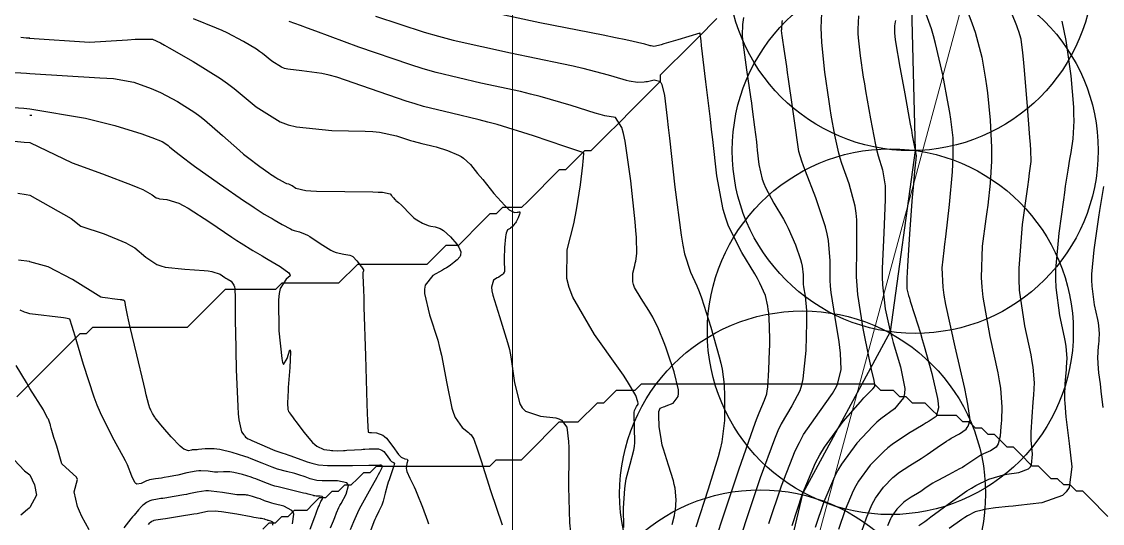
# Model space of a CAD drawing. Header units: metres. Extents: x 837117 to 838477, y 1189012 to 1191015.
# Drawn here: x 837998.7 to 838170, y 1190441.9 to 1190521.5 of the extents above; entities that cross this region are included whole.
import ezdxf

# ---------------------------------------------------------------- set-up
doc = ezdxf.new("R2010")
doc.units = ezdxf.units.M
doc.header["$LTSCALE"] = 0.3
for name, color, linetype in [('CIRCULOS', 60, 'Continuous'), ('COTAS 10', 1, 'Continuous'), ('COTAS INT', 252, 'Continuous'), ('LINEA_DE_CEROS', 61, 'Continuous')]:
    doc.layers.add(name, color=color, linetype=linetype)
for name, color, linetype, lineweight in [('COORD', 7, 'Continuous', 20), ('DRENAJE', 5, 'Continuous', 25), ('Linea_Tendencia', 51, 'Continuous', 20)]:
    doc.layers.add(name, color=color, linetype=linetype, lineweight=lineweight)

msp = doc.modelspace()

# ---------------------------------------------------------------- linework, layer by layer
at = {"layer": 'CIRCULOS'}
for centre in [(838139.616, 1190530.026), (838140.332, 1190501.035), (838136.393, 1190472.304), (838122.486, 1190446.609), (838115.763, 1190418.223)]:
    msp.add_circle(centre, 29, dxfattribs=at)
at = {"layer": 'COORD'}
msp.add_line((838076.514, 1189013.872), (838076.514, 1191013.872), dxfattribs=at)
at = {"layer": 'COTAS 10'}
for points, elevation in [([(838094.133, 1190441.249), (838094.091, 1190444.315), (838094.309, 1190447.447), (838094.415, 1190448.226), (838094.542, 1190448.967), (838095.164, 1190451.328), (838095.729, 1190453.501), (838095.819, 1190454.124), (838095.88, 1190454.757), (838095.862, 1190457.119), (838095.781, 1190459.102), (838095.803, 1190459.495), (838095.845, 1190459.821), (838096.154, 1190460.438), (838096.403, 1190460.816), (838096.406, 1190460.993), (838096.38, 1190461.2), (838096.049, 1190462.206), (838094.734, 1190464.423), (838094.088, 1190465.394), (838093.32, 1190466.52), (838089.527, 1190471.874), (838086.068, 1190477.807), (838085.51, 1190479.297), (838085.124, 1190480.722), (838085.175, 1190485.315), (838086.216, 1190489.425), (838086.455, 1190490.545), (838086.672, 1190491.656), (838087.278, 1190495.602), (838087.64, 1190498.747), (838087.704, 1190499.354), (838087.752, 1190499.846), (838087.795, 1190500.666), (838086.536, 1190501.124), (838085.762, 1190501.386), (838084.805, 1190501.707), (838079.817, 1190503.358), (838074.057, 1190505.149), (838072.614, 1190505.558), (838071.237, 1190505.93), (838066.812, 1190506.959), (838062.415, 1190508.033), (838061.056, 1190508.432), (838059.635, 1190508.875), (838053.992, 1190510.844), (838048.65, 1190512.656), (838047.419, 1190513), (838046.296, 1190513.276), (838043.137, 1190513.704), (838040.91, 1190513.923), (838040.374, 1190514.067), (838039.874, 1190514.248), (838038.36, 1190515.201), (838036.89, 1190516.409), (838036.417, 1190516.75), (838035.915, 1190517.094), (838033.867, 1190518.36), (838031.292, 1190519.692), (838030.459, 1190520.078), (838029.573, 1190520.471), (838025.941, 1190521.953)], 1720), ([(838117.124, 1190441.867), (838119.117, 1190447.88), (838121.329, 1190453.436), (838121.975, 1190454.756), (838122.635, 1190455.983), (838125.141, 1190459.624), (838127.251, 1190462.491), (838127.662, 1190463.229), (838127.997, 1190463.942), (838128.583, 1190466.317), (838128.496, 1190468.931), (838128.408, 1190469.795), (838128.291, 1190470.721), (838127.638, 1190474.573), (838127.006, 1190478.535), (838126.903, 1190479.53), (838126.832, 1190480.481), (838126.833, 1190483.547), (838126.611, 1190486.77), (838126.399, 1190487.82), (838126.122, 1190488.939), (838124.576, 1190493.547), (838122.966, 1190497.745), (838122.648, 1190498.605), (838122.386, 1190499.333), (838121.9, 1190500.871), (838121.667, 1190502.379), (838121.564, 1190503.089), (838121.444, 1190503.925), (838120.871, 1190507.999), (838120.256, 1190512.378), (838120.109, 1190513.407), (838119.973, 1190514.355), (838119.565, 1190517.117), (838119.296, 1190518.941), (838119.247, 1190519.299), (838119.209, 1190519.593), (838119.164, 1190520.124), (838119.184, 1190520.269), (838119.187, 1190520.32), (838119.19, 1190520.375), (838119.191, 1190520.614), (838119.233, 1190521.15), (838119.262, 1190521.393), (838119.297, 1190521.677)], 1730), ([(838148.828, 1190522.585), (838149.357, 1190521.14), (838149.817, 1190519.803), (838150.91, 1190515.867), (838151.502, 1190512.365), (838151.647, 1190511.301), (838151.784, 1190510.197), (838152.209, 1190505.867), (838152.438, 1190501.542), (838152.452, 1190500.439), (838152.443, 1190499.378), (838152.232, 1190495.89), (838151.824, 1190492.399), (838151.692, 1190491.336), (838151.552, 1190490.23), (838150.975, 1190485.89), (838150.777, 1190480.886), (838150.875, 1190479.362), (838151.04, 1190477.778), (838152.186, 1190471.558), (838153.438, 1190465.812), (838153.67, 1190464.526), (838153.851, 1190463.374), (838154.088, 1190460.316), (838153.992, 1190458.278), (838153.962, 1190457.768), (838153.932, 1190457.282), (838153.814, 1190455.723), (838153.5, 1190454.516), (838153.346, 1190454.252), (838153.162, 1190454.018), (838152.258, 1190453.425), (838151.165, 1190452.948), (838150.863, 1190452.787), (838150.561, 1190452.613), (838149.473, 1190451.88), (838148.22, 1190451.035), (838147.814, 1190450.79), (838147.383, 1190450.54), (838145.614, 1190449.601), (838143.896, 1190448.704), (838143.496, 1190448.48), (838143.13, 1190448.268), (838142.083, 1190447.593), (838141.215, 1190446.991), (838140.962, 1190446.824), (838140.702, 1190446.658), (838139.718, 1190446.06), (838138.748, 1190445.408), (838138.498, 1190445.208), (838138.256, 1190444.999), (838137.447, 1190444.174), (838136.759, 1190443.233), (838136.592, 1190442.95), (838136.436, 1190442.658), (838135.958, 1190441.525)], 1740), ([(837998.106, 1190494.269), (837999.438, 1190494.076), (838000, 1190493.966), (838006.561, 1190490.246), (838008.064, 1190489.036), (838011.762, 1190487.841), (838015.19, 1190486.396), (838015.951, 1190485.996), (838016.631, 1190485.596), (838018.408, 1190484.152), (838020.114, 1190482.975), (838020.749, 1190482.744), (838021.454, 1190482.553), (838024.586, 1190482.207), (838027.626, 1190482.039), (838028.272, 1190481.961), (838028.833, 1190481.869), (838030.155, 1190481.423), (838030.889, 1190480.926), (838031.08, 1190480.801), (838031.266, 1190480.683), (838031.891, 1190480.306), (838032.353, 1190479.694), (838032.435, 1190479.429), (838032.498, 1190479.121), (838032.562, 1190477.663), (838032.547, 1190474.872), (838032.56, 1190473.725), (838032.58, 1190472.416), (838032.715, 1190466.334), (838032.954, 1190460.472), (838033.039, 1190459.301), (838033.133, 1190458.326), (838033.544, 1190456.438), (838033.927, 1190455.934), (838034.004, 1190455.831), (838034.069, 1190455.745), (838034.195, 1190455.567), (838034.618, 1190455.337), (838034.869, 1190455.218), (838035.178, 1190455.075), (838036.779, 1190454.358), (838038.466, 1190453.634), (838038.831, 1190453.487), (838039.15, 1190453.362), (838039.932, 1190453.103), (838040.629, 1190452.895), (838040.895, 1190452.803), (838041.193, 1190452.696), (838042.533, 1190452.185), (838043.971, 1190451.667), (838044.331, 1190451.555), (838044.674, 1190451.457), (838045.776, 1190451.218), (838047.201, 1190451.108), (838047.748, 1190451.09), (838048.361, 1190451.079), (838051.124, 1190451.088), (838053.714, 1190451.127), (838054.217, 1190451.135), (838054.628, 1190451.142), (838055.339, 1190451.157), (838055.433, 1190451.164), (838055.455, 1190451.165), (838055.475, 1190451.167), (838055.533, 1190451.17), (838055.579, 1190451.172), (838055.605, 1190451.172), (838055.653, 1190451.17), (838055.7, 1190451.154), (838055.712, 1190451.145), (838055.725, 1190451.134), (838055.769, 1190451.077), (838055.807, 1190451.022), (838055.817, 1190451.012), (838055.825, 1190451.003), (838055.852, 1190450.992), (838055.862, 1190450.976), (838055.861, 1190450.964), (838055.857, 1190450.949), (838055.83, 1190450.869), (838055.792, 1190450.766), (838055.783, 1190450.736), (838055.774, 1190450.705), (838055.744, 1190450.592), (838055.423, 1190449.97), (838055.231, 1190449.62), (838054.993, 1190449.192), (838053.759, 1190447.003), (838052.453, 1190444.623), (838052.169, 1190444.075), (838051.92, 1190443.575), (838051.301, 1190442.171), (838050.796, 1190440.862)], 1710)]:
    msp.add_lwpolyline(points, dxfattribs=dict(at, elevation=elevation))
at = {"layer": 'COTAS INT'}
msp.add_line((838000.315, 1190506.607, 1714), (838000, 1190506.611, 1714), dxfattribs=at)
for points, elevation in [([(838109.071, 1190440.342), (838109.744, 1190442.47), (838112.381, 1190450.422), (838114.71, 1190457.077), (838115.189, 1190458.387), (838115.595, 1190459.465), (838116.462, 1190461.434), (838116.809, 1190462.452), (838116.887, 1190462.93), (838116.958, 1190463.494), (838117.15, 1190466.24), (838117.252, 1190469.326), (838117.267, 1190470.104), (838117.275, 1190470.848), (838117.253, 1190473.26), (838117.112, 1190475.327), (838117.045, 1190475.854), (838116.966, 1190476.362), (838116.582, 1190478.031), (838115.728, 1190480.017), (838115.354, 1190480.723), (838114.921, 1190481.498), (838112.856, 1190484.861), (838110.757, 1190489.041), (838110.302, 1190490.33), (838109.901, 1190491.676), (838108.907, 1190497.013), (838108.253, 1190502.777), (838108.066, 1190504.392), (838107.877, 1190506.016), (838107.172, 1190511.948), (838106.48, 1190517.688), (838106.391, 1190518.43), (838106.247, 1190519.621), (838106.245, 1190519.643), (838106.244, 1190519.648), (838106.245, 1190519.653), (838106.247, 1190519.67), (838106.241, 1190519.679), (838106.229, 1190519.679), (838106.195, 1190519.671), (838102.715, 1190518.603), (838100.497, 1190517.942), (838100.048, 1190517.817), (838099.669, 1190517.717), (838098.895, 1190517.563), (838098.491, 1190517.622), (838098.346, 1190517.655), (838098.186, 1190517.696), (838097.489, 1190517.907), (838094.458, 1190518.587), (838092.826, 1190518.924), (838090.851, 1190519.325), (838080.858, 1190521.309), (838069.818, 1190523.69)], 1726), ([(838120.813, 1190441.566), (838122.486, 1190446.609), (838124.555, 1190451.519), (838125.232, 1190452.784), (838125.954, 1190454.008), (838128.938, 1190458.089), (838131.654, 1190461.202), (838132.206, 1190461.816), (838132.673, 1190462.323), (838133.64, 1190463.259), (838133.914, 1190463.605), (838133.944, 1190463.739), (838133.955, 1190463.89), (838133.827, 1190464.575), (838133.403, 1190466.318), (838133.227, 1190467.137), (838133.025, 1190468.101), (838132.082, 1190472.794), (838131.255, 1190478.215), (838131.126, 1190479.638), (838131.04, 1190481.026), (838131.09, 1190485.757), (838131.103, 1190490.033), (838130.994, 1190491.135), (838130.836, 1190492.202), (838129.858, 1190495.757), (838128.719, 1190498.962), (838128.459, 1190499.807), (838128.224, 1190500.635), (838127.573, 1190503.472), (838127.038, 1190506.66), (838126.874, 1190507.708), (838126.704, 1190508.828), (838126.035, 1190513.472), (838125.533, 1190518.199), (838125.468, 1190519.371), (838125.435, 1190520.484), (838125.585, 1190524.012)], 1732), ([(838131.883, 1190440.663), (838132.59, 1190442.796), (838133.466, 1190444.873), (838133.752, 1190445.409), (838134.058, 1190445.926), (838135.32, 1190447.653), (838136.802, 1190449.165), (838137.246, 1190449.547), (838137.705, 1190449.914), (838139.483, 1190451.11), (838141.288, 1190452.207), (838141.763, 1190452.511), (838142.228, 1190452.816), (838143.819, 1190453.92), (838145.29, 1190454.933), (838145.679, 1190455.181), (838146.059, 1190455.414), (838147.368, 1190456.137), (838148.388, 1190456.86), (838148.587, 1190457.094), (838148.749, 1190457.341), (838149.031, 1190458.355), (838148.697, 1190460.797), (838148.47, 1190461.944), (838148.186, 1190463.297), (838146.673, 1190469.885), (838145.203, 1190476.634), (838144.945, 1190478.088), (838144.752, 1190479.362), (838144.594, 1190482.466), (838144.933, 1190485.174), (838145.054, 1190486.199), (838145.186, 1190487.342), (838145.758, 1190492.466), (838146.242, 1190497.678), (838146.317, 1190498.878), (838146.367, 1190499.973), (838146.339, 1190503.047), (838145.971, 1190506.032), (838145.808, 1190507.07), (838145.617, 1190508.2), (838144.705, 1190513.047), (838143.576, 1190518.018), (838143.249, 1190519.226), (838142.915, 1190520.362), (838141.658, 1190523.858)], 1738), ([(838101.8, 1190441.753), (838102.184, 1190443.184), (838102.259, 1190443.6), (838102.321, 1190444.025), (838102.435, 1190445.634), (838102.268, 1190447.49), (838102.153, 1190448.071), (838102.008, 1190448.68), (838101.235, 1190451.123), (838100.421, 1190453.664), (838100.25, 1190454.335), (838100.102, 1190454.993), (838099.764, 1190457.253), (838099.676, 1190459.022), (838099.685, 1190459.37), (838099.71, 1190459.657), (838099.921, 1190460.182), (838100.42, 1190460.378), (838100.627, 1190460.458), (838100.863, 1190460.549), (838101.961, 1190460.969), (838102.775, 1190462.033), (838102.833, 1190462.531), (838102.817, 1190463.116), (838102.151, 1190465.961), (838101.075, 1190469.081), (838100.799, 1190469.839), (838100.534, 1190470.551), (838099.659, 1190472.74), (838098.739, 1190474.631), (838098.446, 1190475.156), (838098.136, 1190475.68), (838096.877, 1190477.577), (838095.845, 1190479.346), (838095.678, 1190479.79), (838095.563, 1190480.215), (838095.579, 1190481.585), (838095.89, 1190482.822), (838095.962, 1190483.163), (838096.028, 1190483.503), (838096.214, 1190484.727), (838096.161, 1190487.235), (838096.075, 1190488.385), (838095.959, 1190489.734), (838095.286, 1190496.25), (838094.381, 1190502.533), (838094.119, 1190503.735), (838093.852, 1190504.703), (838092.846, 1190506.257), (838091.135, 1190506.57), (838090.424, 1190506.756), (838089.61, 1190506.985), (838085.811, 1190508.174), (838080.896, 1190509.616), (838079.377, 1190510.005), (838077.791, 1190510.389), (838071.494, 1190511.742), (838064.423, 1190513.424), (838062.349, 1190514.015), (838060.224, 1190514.661), (838052.129, 1190517.45), (838045.314, 1190519.984), (838043.995, 1190520.469), (838042.923, 1190520.861), (838041.105, 1190521.493)], 1722), ([(838054.767, 1190522.376), (838062.478, 1190519.825), (838064.766, 1190519.178), (838067.12, 1190518.557), (838076.176, 1190516.525), (838084.321, 1190514.857), (838086.102, 1190514.464), (838087.677, 1190514.101), (838091.65, 1190513.041), (838093.968, 1190512.339), (838094.499, 1190512.202), (838094.981, 1190512.091), (838096.325, 1190511.896), (838097.353, 1190511.933), (838097.637, 1190511.967), (838097.921, 1190512.011), (838098.943, 1190512.257), (838099.817, 1190512.067), (838100.007, 1190511.836), (838100.175, 1190511.528), (838100.594, 1190509.773), (838101.012, 1190506.167), (838101.18, 1190504.693), (838101.37, 1190503.011), (838102.245, 1190495.219), (838103.242, 1190487.597), (838103.509, 1190486.023), (838103.773, 1190484.682), (838104.693, 1190481.775), (838105.734, 1190479.591), (838106.074, 1190478.706), (838106.436, 1190477.699), (838107.927, 1190473.048), (838109.253, 1190468.339), (838109.51, 1190467.296), (838109.719, 1190466.365), (838110.078, 1190463.943), (838110.107, 1190462.038), (838110.109, 1190461.434), (838110.108, 1190460.796), (838110.081, 1190458.213), (838109.659, 1190454.838), (838109.409, 1190453.701), (838109.102, 1190452.476), (838107.512, 1190447.318), (838105.548, 1190441.328)], 1724), ([(838113.141, 1190522.143), (838112.969, 1190521.046), (838112.931, 1190519.351), (838112.985, 1190518.623), (838113.067, 1190517.784), (838113.597, 1190513.82), (838114.228, 1190509.576), (838114.373, 1190508.56), (838114.505, 1190507.614), (838114.876, 1190504.772), (838115.158, 1190502.403), (838115.234, 1190501.754), (838115.308, 1190501.109), (838115.57, 1190498.807), (838116.089, 1190496.485), (838116.327, 1190495.827), (838116.605, 1190495.163), (838117.948, 1190492.711), (838119.445, 1190490.181), (838119.821, 1190489.467), (838120.18, 1190488.747), (838121.337, 1190486.101), (838122.164, 1190483.738), (838122.315, 1190483.196), (838122.433, 1190482.705), (838122.576, 1190481.337), (838122.575, 1190480.181), (838122.602, 1190479.823), (838122.641, 1190479.448), (838122.879, 1190477.954), (838123.089, 1190475.657), (838123.11, 1190474.776), (838123.115, 1190473.788), (838122.998, 1190469.332), (838122.526, 1190464.849), (838122.307, 1190463.843), (838122.05, 1190462.94), (838120.801, 1190460.529), (838119.115, 1190457.724), (838118.582, 1190456.572), (838118.019, 1190455.257), (838115.749, 1190449.151), (838113.434, 1190442.168), (838112.843, 1190440.3)], 1728), ([(838131.328, 1190522.414), (838131.238, 1190520.291), (838131.258, 1190519.622), (838131.297, 1190518.916), (838131.599, 1190516.073), (838132.112, 1190512.668), (838132.284, 1190511.609), (838132.469, 1190510.5), (838133.246, 1190506.073), (838134.061, 1190501.936), (838134.27, 1190501.01), (838134.472, 1190500.179), (838135.14, 1190497.967), (838135.55, 1190495.465), (838135.589, 1190494.45), (838135.595, 1190493.296), (838135.347, 1190487.967), (838135.099, 1190482.329), (838135.105, 1190480.98), (838135.144, 1190479.724), (838135.555, 1190475.955), (838136.311, 1190472.617), (838136.568, 1190471.633), (838136.846, 1190470.622), (838138.018, 1190466.757), (838138.667, 1190463.277), (838138.614, 1190462.509), (838138.461, 1190461.827), (838137.066, 1190460.073), (838134.898, 1190458.507), (838134.256, 1190457.942), (838133.596, 1190457.322), (838131.065, 1190454.61), (838128.655, 1190451.314), (838128.072, 1190450.325), (838127.525, 1190449.304), (838125.854, 1190445.338), (838124.503, 1190441.265)], 1734), ([(838137.187, 1190521.67), (838137.158, 1190521.478), (838137.071, 1190520.815), (838137.041, 1190520.098), (838137.047, 1190519.872), (838137.06, 1190519.634), (838137.162, 1190518.674), (838137.482, 1190516.716), (838137.633, 1190515.849), (838137.81, 1190514.842), (838138.674, 1190510.03), (838139.544, 1190505.247), (838139.725, 1190504.259), (838139.88, 1190503.416), (838140.226, 1190501.582), (838140.371, 1190500.835), (838140.399, 1190500.677), (838140.423, 1190500.541), (838140.47, 1190500.226), (838140.444, 1190499.743), (838140.422, 1190499.501), (838140.395, 1190499.212), (838140.244, 1190497.778), (838140.002, 1190495.186), (838139.918, 1190494.167), (838139.825, 1190493.017), (838139.427, 1190487.778), (838139.092, 1190482.743), (838139.04, 1190481.723), (838139.006, 1190480.865), (838139.028, 1190479.115), (838139.296, 1190478.066), (838139.418, 1190477.649), (838139.559, 1190477.178), (838140.24, 1190475.022), (838141.15, 1190472.062), (838141.436, 1190471.084), (838141.737, 1190470.038), (838142.947, 1190465.689), (838143.853, 1190461.727), (838143.963, 1190460.924), (838144.011, 1190460.25), (838143.672, 1190458.879), (838142.544, 1190458.135), (838142.094, 1190457.856), (838141.584, 1190457.546), (838139.248, 1190456.16), (838136.662, 1190454.421), (838135.994, 1190453.887), (838135.349, 1190453.33), (838133.193, 1190451.131), (838131.356, 1190448.62), (838130.912, 1190447.867), (838130.495, 1190447.088), (838129.222, 1190444.067), (838128.193, 1190440.964)], 1736), ([(838140.936, 1190441.6), (838141.838, 1190442.212), (838142.292, 1190442.541), (838142.836, 1190442.939), (838145.539, 1190444.951), (838148.527, 1190447.057), (838149.251, 1190447.514), (838149.93, 1190447.917), (838152.007, 1190448.917), (838153.823, 1190449.471), (838154.338, 1190449.593), (838154.858, 1190449.701), (838156.779, 1190449.976), (838158.296, 1190450.538), (838158.562, 1190450.827), (838158.761, 1190451.173), (838158.92, 1190452.905), (838158.74, 1190455.089), (838158.725, 1190455.721), (838158.725, 1190456.364), (838158.849, 1190458.785), (838159.042, 1190461.137), (838159.085, 1190461.737), (838159.123, 1190462.315), (838159.224, 1190464.218), (838159.034, 1190466.669), (838158.889, 1190467.593), (838158.703, 1190468.624), (838157.699, 1190473.231), (838156.876, 1190478.923), (838156.805, 1190480.637), (838156.802, 1190482.41), (838157.356, 1190489.315), (838158.17, 1190495.287), (838158.331, 1190496.473), (838158.463, 1190497.455), (838158.705, 1190499.315), (838158.645, 1190501.079), (838158.586, 1190502.001), (838158.509, 1190503.111), (838158.079, 1190508.688), (838157.596, 1190514.361), (838157.487, 1190515.532), (838157.387, 1190516.53), (838157.115, 1190518.688), (838156.768, 1190519.938), (838156.622, 1190520.362), (838156.454, 1190520.82), (838155.667, 1190522.76)], 1742), ([(838163.575, 1190521.583), (838163.903, 1190520.026), (838164.198, 1190518.47), (838164.996, 1190512.873), (838165.402, 1190507.943), (838165.45, 1190506.809), (838165.471, 1190505.775), (838165.315, 1190502.873), (838164.989, 1190500.744), (838164.902, 1190500.198), (838164.817, 1190499.67), (838164.523, 1190497.919), (838164.129, 1190495.395), (838163.981, 1190494.379), (838163.816, 1190493.226), (838163.078, 1190487.919), (838162.583, 1190482.15), (838162.57, 1190480.706), (838162.612, 1190479.328), (838163.212, 1190474.905), (838163.968, 1190471.436), (838164.108, 1190470.661), (838164.217, 1190469.965), (838164.36, 1190468.119), (838164.284, 1190466.687), (838164.255, 1190466.252), (838164.223, 1190465.8), (838164.078, 1190464.03), (838164, 1190462.088), (838164.01, 1190461.529), (838164.034, 1190460.96), (838164.234, 1190458.827), (838164.554, 1190456.276), (838164.653, 1190455.444), (838164.758, 1190454.557), (838165.175, 1190450.898), (838164.714, 1190447.576), (838164.265, 1190446.9), (838163.676, 1190446.331), (838160.39, 1190445.159), (838156.714, 1190444.744), (838155.881, 1190444.652), (838155.127, 1190444.57), (838153.067, 1190444.359), (838151.637, 1190444.172), (838151.28, 1190444.106), (838150.94, 1190444.033), (838149.85, 1190443.72), (838148.622, 1190443.105), (838148.195, 1190442.843), (838147.729, 1190442.54), (838145.729, 1190441.115)], 1744), ([(838000, 1190518.851), (837999.91, 1190518.863), (837999.441, 1190518.89), (837998.559, 1190518.971)], 1718), ([(837999.91, 1190518.863), (838009.448, 1190518.203), (838015.483, 1190518.614), (838016.672, 1190518.681), (838017.651, 1190518.728), (838019.448, 1190518.729), (838020.699, 1190518.105), (838021.335, 1190517.758), (838022.097, 1190517.335), (838025.894, 1190515.176), (838030.236, 1190512.459), (838031.341, 1190511.684), (838032.404, 1190510.899), (838035.894, 1190507.984), (838039.684, 1190505.597), (838040.937, 1190505.145), (838042.278, 1190504.784), (838047.854, 1190504.236), (838053.17, 1190504.134), (838054.348, 1190504.053), (838055.397, 1190503.95), (838058.121, 1190503.391), (838059.886, 1190502.775), (838060.33, 1190502.637), (838060.755, 1190502.512), (838062.13, 1190502.176), (838063.514, 1190501.854), (838063.945, 1190501.738), (838064.396, 1190501.61), (838066.197, 1190501.05), (838067.934, 1190500.319), (838068.344, 1190500.083), (838068.724, 1190499.832), (838069.843, 1190498.805), (838070.973, 1190497.425), (838071.36, 1190496.951), (838071.779, 1190496.438), (838073.561, 1190494.253), (838075.269, 1190492.301), (838075.642, 1190491.934), (838075.971, 1190491.643), (838076.798, 1190491.218), (838077.245, 1190491.273), (838077.335, 1190491.284), (838077.411, 1190491.293), (838077.561, 1190491.31), (838077.614, 1190491.31), (838077.628, 1190491.308), (838077.642, 1190491.305), (838077.692, 1190491.287), (838077.673, 1190491.131), (838077.645, 1190491.041), (838077.606, 1190490.931), (838077.381, 1190490.366), (838077.076, 1190489.739), (838076.986, 1190489.59), (838076.895, 1190489.453), (838076.549, 1190489.047), (838076.205, 1190488.752), (838076.115, 1190488.684), (838076.027, 1190488.623), (838075.73, 1190488.452), (838075.485, 1190487.942), (838075.431, 1190487.666), (838075.383, 1190487.333), (838075.256, 1190485.644), (838075.197, 1190483.882), (838075.192, 1190483.502), (838075.191, 1190483.17), (838075.228, 1190482.361), (838075.24, 1190481.925), (838075.224, 1190481.827), (838075.2, 1190481.739), (838075.04, 1190481.505), (838074.842, 1190481.348), (838074.792, 1190481.308), (838074.745, 1190481.27), (838074.595, 1190481.148), (838074.341, 1190480.982), (838074.229, 1190480.916), (838074.098, 1190480.842), (838073.475, 1190480.503), (838073.174, 1190479.379), (838073.246, 1190478.809), (838073.386, 1190478.127), (838074.453, 1190474.733), (838075.732, 1190470.605), (838076.004, 1190469.462), (838076.242, 1190468.318), (838076.805, 1190464.183), (838077.644, 1190460.86), (838078.055, 1190460.227), (838078.544, 1190459.72), (838080.956, 1190458.926), (838083.373, 1190458.671), (838083.865, 1190458.504), (838084.279, 1190458.294), (838085.136, 1190457.186), (838085.391, 1190454.891), (838085.426, 1190453.934), (838085.445, 1190452.836), (838085.388, 1190447.71), (838085.54, 1190441.997), (838085.692, 1190440.53)], 1718), ([(837996.717, 1190513.477), (837999.47, 1190513.316), (838000, 1190513.243), (838011.075, 1190512.587), (838012.194, 1190512.541), (838013.244, 1190512.459), (838016.463, 1190511.861), (838019.216, 1190510.888), (838019.973, 1190510.57), (838020.727, 1190510.23), (838023.428, 1190508.826), (838026.154, 1190507.059), (838026.924, 1190506.491), (838027.7, 1190505.889), (838030.556, 1190503.428), (838033.22, 1190501.037), (838033.875, 1190500.478), (838034.494, 1190499.965), (838036.431, 1190498.485), (838037.858, 1190497.498), (838038.155, 1190497.295), (838038.41, 1190497.123), (838038.979, 1190496.756), (838039.314, 1190496.563), (838039.421, 1190496.501), (838039.536, 1190496.434), (838040.004, 1190496.163), (838040.464, 1190495.918), (838040.573, 1190495.869), (838040.675, 1190495.827), (838040.976, 1190495.743), (838041.31, 1190495.622), (838041.431, 1190495.558), (838041.565, 1190495.48), (838042.155, 1190495.085), (838043.757, 1190494.704), (838044.53, 1190494.635), (838045.445, 1190494.582), (838049.94, 1190494.52), (838054.342, 1190494.496), (838055.2, 1190494.466), (838055.901, 1190494.427), (838057.127, 1190494.202), (838057.327, 1190493.923), (838057.382, 1190493.849), (838057.436, 1190493.777), (838057.63, 1190493.53), (838057.866, 1190493.276), (838057.948, 1190493.2), (838058.037, 1190493.121), (838058.416, 1190492.814), (838058.917, 1190492.374), (838059.082, 1190492.211), (838059.26, 1190492.03), (838059.998, 1190491.23), (838060.837, 1190490.407), (838061.078, 1190490.213), (838061.322, 1190490.033), (838062.236, 1190489.505), (838063.117, 1190489.155), (838063.341, 1190489.087), (838063.556, 1190489.033), (838064.263, 1190488.942), (838065.026, 1190488.691), (838065.278, 1190488.535), (838065.546, 1190488.342), (838066.659, 1190487.332), (838067.66, 1190486.211), (838067.858, 1190485.947), (838068.021, 1190485.703), (838068.323, 1190484.992), (838068.282, 1190484.444), (838068.229, 1190484.303), (838068.157, 1190484.168), (838067.747, 1190483.719), (838067.256, 1190483.33), (838067.134, 1190483.232), (838067.017, 1190483.139), (838066.646, 1190482.836), (838066.019, 1190482.425), (838065.742, 1190482.263), (838065.419, 1190482.08), (838063.88, 1190481.243), (838062.685, 1190479.695), (838062.58, 1190479.064), (838062.573, 1190478.344), (838063.362, 1190475.012), (838064.649, 1190470.961), (838064.954, 1190469.789), (838065.238, 1190468.594), (838066.082, 1190464.096), (838066.883, 1190460.203), (838067.14, 1190459.389), (838067.412, 1190458.691), (838068.522, 1190457.123), (838069.542, 1190456.337), (838069.758, 1190456.131), (838069.945, 1190455.929), (838070.38, 1190455.243), (838070.937, 1190453.596), (838071.2, 1190452.79), (838071.511, 1190451.831), (838073.029, 1190447.102), (838074.855, 1190441.666)], 1716), ([(837993.992, 1190508.064), (837999.03, 1190507.77), (838000, 1190507.636), (838008.836, 1190506.189), (838013.478, 1190504.992), (838017.733, 1190503.671), (838018.61, 1190503.382), (838019.356, 1190503.125), (838020.962, 1190502.476), (838021.727, 1190501.981), (838021.943, 1190501.821), (838022.16, 1190501.652), (838022.962, 1190500.962), (838024.545, 1190499.709), (838025.255, 1190499.185), (838026.083, 1190498.585), (838030.058, 1190495.78), (838034.033, 1190493.03), (838034.862, 1190492.465), (838035.572, 1190491.986), (838037.155, 1190490.963), (838038.088, 1190490.425), (838038.388, 1190490.252), (838038.707, 1190490.067), (838040.011, 1190489.311), (838041.292, 1190488.629), (838041.597, 1190488.491), (838041.88, 1190488.375), (838042.72, 1190488.141), (838043.648, 1190487.805), (838043.986, 1190487.625), (838044.36, 1190487.407), (838046.002, 1190486.308), (838047.716, 1190485.228), (838048.135, 1190485.022), (838048.53, 1190484.857), (838049.755, 1190484.6), (838050.727, 1190484.446), (838050.962, 1190484.346), (838051.182, 1190484.221), (838051.854, 1190483.563), (838052.347, 1190482.867), (838052.454, 1190482.718), (838052.549, 1190482.587), (838052.784, 1190482.275), (838052.89, 1190482.109), (838052.903, 1190482.071), (838052.909, 1190482.036), (838052.874, 1190481.939), (838052.813, 1190481.781), (838052.804, 1190481.708), (838052.797, 1190481.622), (838052.801, 1190481.206), (838052.875, 1190478.952), (838052.913, 1190477.707), (838052.96, 1190476.192), (838053.191, 1190468.481), (838053.426, 1190460.864), (838053.475, 1190459.409), (838053.516, 1190458.237), (838053.608, 1190456.368), (838053.842, 1190456.342), (838053.974, 1190456.332), (838054.135, 1190456.321), (838054.957, 1190456.271), (838055.964, 1190455.907), (838056.241, 1190455.698), (838056.518, 1190455.443), (838057.513, 1190454.128), (838058.413, 1190452.84), (838058.63, 1190452.6), (838058.833, 1190452.412), (838059.45, 1190452.157), (838059.818, 1190452.086), (838059.865, 1190452.014), (838059.888, 1190451.919), (838059.772, 1190451.387), (838059.675, 1190450.621), (838059.709, 1190450.379), (838059.771, 1190450.124), (838060.216, 1190449.095), (838060.901, 1190447.708), (838061.113, 1190447.227), (838061.334, 1190446.704), (838062.217, 1190444.466), (838063.027, 1190442.295), (838063.203, 1190441.815)], 1714), ([(837997.538, 1190502.513), (837999.073, 1190502.393), (838000, 1190502.294), (838006.698, 1190499.093), (838011.526, 1190497.347), (838016.196, 1190495.569), (838017.128, 1190495.183), (838017.903, 1190494.842), (838019.397, 1190493.995), (838020.043, 1190493.549), (838020.284, 1190493.462), (838020.551, 1190493.39), (838021.738, 1190493.259), (838023.61, 1190492.693), (838024.31, 1190492.346), (838025.088, 1190491.918), (838028.551, 1190489.685), (838032.009, 1190487.308), (838032.784, 1190486.788), (838033.48, 1190486.329), (838035.331, 1190485.17), (838036.809, 1190484.319), (838037.269, 1190484.053), (838037.751, 1190483.774), (838039.673, 1190482.66), (838041.077, 1190481.623), (838041.232, 1190481.393), (838041.286, 1190481.189), (838040.637, 1190480.656), (838039.662, 1190479.168), (838039.511, 1190478.362), (838039.411, 1190477.384), (838039.481, 1190472.425), (838039.929, 1190468.055), (838040.068, 1190467.448), (838040.212, 1190467.103), (838040.789, 1190468.036), (838041.228, 1190469.427), (838041.286, 1190469.372), (838041.317, 1190469.125), (838041.201, 1190466.643), (838040.969, 1190463.481), (838040.926, 1190462.806), (838040.894, 1190462.218), (838040.857, 1190460.818), (838040.896, 1190460.133), (838040.911, 1190459.995), (838040.928, 1190459.88), (838041.005, 1190459.651), (838041.108, 1190459.536), (838041.141, 1190459.493), (838041.176, 1190459.444), (838041.32, 1190459.228), (838041.736, 1190458.637), (838041.942, 1190458.352), (838042.189, 1190458.016), (838043.411, 1190456.362), (838044.801, 1190454.728), (838045.153, 1190454.403), (838045.491, 1190454.134), (838046.594, 1190453.621), (838047.553, 1190453.502), (838047.8, 1190453.48), (838048.039, 1190453.463), (838048.837, 1190453.442), (838049.69, 1190453.469), (838049.963, 1190453.482), (838050.253, 1190453.497), (838051.434, 1190453.573), (838052.578, 1190453.653), (838052.844, 1190453.67), (838053.089, 1190453.686), (838053.788, 1190453.728), (838054.348, 1190453.746), (838054.505, 1190453.746), (838054.663, 1190453.745), (838055.239, 1190453.724), (838055.807, 1190453.532), (838055.96, 1190453.423), (838056.111, 1190453.289), (838056.641, 1190452.603), (838057.11, 1190451.931), (838057.223, 1190451.806), (838057.329, 1190451.708), (838057.651, 1190451.575), (838057.776, 1190451.37), (838057.758, 1190451.227), (838057.718, 1190451.046), (838057.382, 1190450.079), (838056.928, 1190448.827), (838056.813, 1190448.466), (838056.703, 1190448.099), (838056.346, 1190446.723), (838055.989, 1190445.417), (838055.88, 1190445.095), (838055.766, 1190444.79), (838055.314, 1190443.83), (838054.816, 1190442.842), (838054.672, 1190442.519), (838054.525, 1190442.174), (838053.974, 1190440.753)], 1712), ([(838170.178, 1190495.319), (838169.553, 1190491.555), (838169.385, 1190490.478), (838169.219, 1190489.386), (838168.636, 1190485.319), (838168.303, 1190481.444), (838168.294, 1190480.474), (838168.322, 1190479.549), (838168.726, 1190476.578), (838169.233, 1190474.249), (838169.327, 1190473.728), (838169.4, 1190473.261), (838169.497, 1190472.021), (838169.445, 1190471.059), (838169.426, 1190470.767), (838169.404, 1190470.463), (838169.307, 1190469.274), (838169.255, 1190467.971), (838169.261, 1190467.595), (838169.277, 1190467.213), (838169.411, 1190465.78), (838169.629, 1190464.043), (838169.698, 1190463.468), (838169.77, 1190462.854), (838170.061, 1190460.296)], 1746), ([(838047.652, 1190441.193), (838048.129, 1190442.324), (838048.24, 1190442.593), (838048.341, 1190442.844), (838048.628, 1190443.589), (838048.998, 1190444.419), (838049.151, 1190444.723), (838049.326, 1190445.06), (838050.143, 1190446.542), (838050.519, 1190447.898), (838050.417, 1190448.154), (838050.225, 1190448.358), (838048.788, 1190448.666), (838047.052, 1190448.659), (838046.672, 1190448.665), (838046.335, 1190448.674), (838045.485, 1190448.736), (838044.858, 1190448.872), (838044.662, 1190448.928), (838044.458, 1190448.991), (838043.639, 1190449.286), (838042.653, 1190449.627), (838042.342, 1190449.72), (838042.015, 1190449.812), (838040.697, 1190450.136), (838039.235, 1190450.533), (838038.817, 1190450.67), (838038.392, 1190450.819), (838036.811, 1190451.457), (838035.097, 1190452.151), (838034.589, 1190452.337), (838034.066, 1190452.519), (838032.058, 1190453.151), (838030.121, 1190453.613), (838029.644, 1190453.688), (838029.192, 1190453.74), (838027.771, 1190453.736), (838026.736, 1190453.618), (838026.527, 1190453.597), (838026.352, 1190453.582), (838025.999, 1190453.572), (838025.788, 1190453.567), (838025.702, 1190453.554), (838025.604, 1190453.537), (838025.152, 1190453.435), (838024.407, 1190453.693), (838024.125, 1190453.902), (838023.811, 1190454.172), (838022.402, 1190455.645), (838021.058, 1190457.195), (838020.784, 1190457.514), (838020.553, 1190457.785), (838020.074, 1190458.363), (838019.854, 1190458.675), (838019.787, 1190458.779), (838019.717, 1190458.89), (838019.441, 1190459.351), (838019.171, 1190459.871), (838019.105, 1190460.02), (838019.043, 1190460.17), (838018.851, 1190460.729), (838018.458, 1190462.285), (838018.268, 1190463.065), (838018.044, 1190463.996), (838016.945, 1190468.617), (838015.864, 1190473.239), (838015.652, 1190474.171), (838015.477, 1190474.952), (838015.159, 1190476.515), (838015.087, 1190476.98), (838015.067, 1190477.069), (838015.047, 1190477.139), (838014.976, 1190477.25), (838014.915, 1190477.251), (838014.902, 1190477.253), (838014.89, 1190477.255), (838014.862, 1190477.271), (838014.84, 1190477.29), (838014.833, 1190477.295), (838014.825, 1190477.3), (838014.79, 1190477.315), (838014.691, 1190477.331), (838014.643, 1190477.336), (838014.585, 1190477.341), (838014.302, 1190477.362), (838013.027, 1190477.525), (838012.345, 1190477.62), (838011.52, 1190477.736), (838011.254, 1190477.774), (838006.764, 1190480.566), (838002.894, 1190482.604), (838000, 1190483.409), (837999.953, 1190483.422), (837998.187, 1190483.676)], 1708), ([(838044.412, 1190441.002), (838045.156, 1190442.973), (838045.309, 1190443.375), (838045.439, 1190443.715), (838045.719, 1190444.426), (838045.834, 1190444.7), (838045.861, 1190444.765), (838045.886, 1190444.826), (838045.955, 1190445.006), (838046.045, 1190445.208), (838046.082, 1190445.281), (838046.125, 1190445.363), (838046.322, 1190445.722), (838046.414, 1190446.051), (838046.389, 1190446.113), (838046.342, 1190446.163), (838045.994, 1190446.237), (838045.573, 1190446.235), (838045.481, 1190446.237), (838045.399, 1190446.239), (838045.193, 1190446.254), (838045.041, 1190446.287), (838044.994, 1190446.301), (838044.944, 1190446.316), (838044.746, 1190446.388), (838044.113, 1190446.559), (838043.789, 1190446.637), (838043.401, 1190446.728), (838041.463, 1190447.17), (838039.345, 1190447.693), (838038.843, 1190447.836), (838038.379, 1190447.978), (838037.006, 1190448.483), (838035.807, 1190448.969), (838035.452, 1190449.099), (838035.087, 1190449.226), (838033.683, 1190449.668), (838032.328, 1190449.991), (838031.994, 1190450.044), (838031.678, 1190450.08), (838030.685, 1190450.077), (838029.78, 1190450.029), (838029.519, 1190450.037), (838029.254, 1190450.053), (838028.261, 1190450.189), (838027.12, 1190450.266), (838026.763, 1190450.245), (838026.387, 1190450.207), (838024.878, 1190449.916), (838023.446, 1190449.568), (838023.119, 1190449.494), (838022.822, 1190449.428), (838022, 1190449.269), (838021.3, 1190449.165), (838021.08, 1190449.135), (838020.849, 1190449.104), (838019.92, 1190448.986), (838018.965, 1190448.796), (838018.717, 1190448.72), (838018.476, 1190448.633), (838017.666, 1190448.236), (838016.975, 1190448.131), (838016.809, 1190448.23), (838016.654, 1190448.383), (838016.187, 1190449.399), (838015.477, 1190451.183), (838015.169, 1190451.822), (838014.812, 1190452.523), (838013.119, 1190455.577), (838011.185, 1190459.452), (838010.676, 1190460.671), (838010.179, 1190461.952), (838008.48, 1190467.105), (838007.166, 1190471.594), (838006.912, 1190472.457), (838006.706, 1190473.155), (838006.356, 1190474.301), (838005.927, 1190474.421), (838005.67, 1190474.471), (838005.354, 1190474.529), (838000, 1190475.141), (837999.988, 1190475.145), (837999.522, 1190475.3), (837999.14, 1190475.432), (837998.449, 1190475.719)], 1706), ([(838009.427, 1190440.881), (838008.247, 1190442.987), (838007.868, 1190443.856), (838007.561, 1190444.613), (838007.038, 1190446.901), (838007.535, 1190448.889), (838007.369, 1190449.221), (838006.872, 1190449.718), (838005.051, 1190451.375), (838004.278, 1190454.156), (838004.064, 1190454.814), (838003.825, 1190455.556), (838003.381, 1190456.994), (838003.274, 1190457.423), (838003.247, 1190457.528), (838003.221, 1190457.628), (838003.136, 1190457.939), (838002.997, 1190458.29), (838002.936, 1190458.415), (838002.867, 1190458.551), (838002.539, 1190459.144), (838002.165, 1190459.894), (838000, 1190463.324), (837999.444, 1190464.25), (837997.807, 1190466.945)], 1704), ([(837997.507, 1190452.014), (837999.143, 1190450.264), (838000, 1190449.601), (838000.763, 1190448.028), (838001.049, 1190446.368), (838000, 1190444.451), (837999.872, 1190444.342), (837999.636, 1190444.138), (837998.59, 1190443.213)], 1702), ([(838041.641, 1190441.829), (838041.844, 1190443.362), (838041.731, 1190443.688), (838041.546, 1190443.972), (838040.267, 1190444.643), (838038.729, 1190445.016), (838038.38, 1190445.111), (838038.064, 1190445.204), (838037.201, 1190445.51), (838036.518, 1190445.787), (838036.316, 1190445.86), (838036.107, 1190445.933), (838035.307, 1190446.185), (838034.536, 1190446.369), (838034.345, 1190446.399), (838034.165, 1190446.42), (838033.599, 1190446.418), (838032.823, 1190446.44), (838032.511, 1190446.476), (838032.156, 1190446.524), (838030.522, 1190446.805), (838028.745, 1190447.038), (838028.3, 1190447.056), (838027.876, 1190447.053), (838026.514, 1190446.877), (838025.205, 1190446.578), (838024.814, 1190446.499), (838024.411, 1190446.421), (838022.854, 1190446.153), (838021.413, 1190445.931), (838021.083, 1190445.881), (838020.783, 1190445.838), (838019.949, 1190445.724), (838019.338, 1190445.602), (838019.179, 1190445.552), (838019.024, 1190445.496), (838018.498, 1190445.237), (838017.996, 1190444.871), (838017.855, 1190444.747), (838017.713, 1190444.613), (838017.197, 1190444.049), (838016.524, 1190443.231), (838016.285, 1190442.937), (838016.022, 1190442.615), (838014.879, 1190441.206)], 1704), ([(838018.794, 1190441.742), (838019.016, 1190441.984), (838019.077, 1190442.042), (838019.138, 1190442.095), (838019.354, 1190442.253), (838019.58, 1190442.365), (838019.647, 1190442.389), (838019.715, 1190442.41), (838019.978, 1190442.463), (838020.717, 1190442.571), (838021.086, 1190442.628), (838021.526, 1190442.696), (838023.709, 1190443.038), (838026, 1190443.415), (838026.509, 1190443.504), (838026.963, 1190443.588), (838028.149, 1190443.837), (838029.365, 1190443.9), (838029.838, 1190443.867), (838030.37, 1190443.81), (838032.783, 1190443.422), (838035.058, 1190442.995), (838035.502, 1190442.915), (838035.866, 1190442.852), (838036.513, 1190442.759), (838036.652, 1190442.76), (838036.696, 1190442.754), (838036.743, 1190442.747), (838036.932, 1190442.702), (838037.128, 1190442.64), (838037.179, 1190442.622), (838037.229, 1190442.604), (838037.397, 1190442.536), (838037.608, 1190442.461), (838037.686, 1190442.439), (838037.771, 1190442.415), (838038.149, 1190442.324), (838038.462, 1190442.159), (838038.508, 1190442.09), (838038.535, 1190442.01), (838038.485, 1190441.633)], 1702)]:
    msp.add_lwpolyline(points, dxfattribs=dict(at, elevation=elevation))
at = {"layer": 'DRENAJE'}
for points in [[(838108.91, 1190521.976, 0), (838107.91, 1190520.977, 0), (838106.911, 1190519.977, 0), (838105.911, 1190518.977, 0), (838104.911, 1190517.978, 0), (838103.912, 1190516.978, 0), (838102.912, 1190515.978, 0), (838101.912, 1190514.979, 0), (838100.913, 1190513.979, 0), (838099.913, 1190512.98, 0), (838099.913, 1190511.98, 0), (838098.913, 1190510.98, 0), (838097.914, 1190509.981, 0), (838096.914, 1190508.981, 0), (838095.914, 1190507.981, 0), (838094.915, 1190506.982, 0), (838093.915, 1190505.982, 0), (838092.915, 1190504.982, 0), (838091.916, 1190503.983, 0), (838090.916, 1190502.983, 0), (838089.916, 1190501.983, 0), (838088.917, 1190500.984, 0), (838087.917, 1190500.984, 0), (838086.917, 1190499.984, 0), (838084.918, 1190497.985, 0), (838083.918, 1190497.985, 0), (838082.919, 1190496.985, 0), (838081.919, 1190495.985, 0), (838080.919, 1190494.986, 0), (838079.92, 1190493.986, 0), (838078.92, 1190492.986, 0), (838077.92, 1190491.987, 0), (838074.921, 1190491.987, 0), (838073.922, 1190490.987, 0), (838072.922, 1190490.987, 0), (838071.922, 1190489.987, 0), (838070.923, 1190488.988, 0), (838068.923, 1190486.988, 0), (838067.924, 1190485.989, 0), (838065.924, 1190485.989, 0), (838064.925, 1190484.989, 0), (838063.925, 1190483.989, 0), (838062.926, 1190482.99, 0), (838051.929, 1190482.99, 0), (838050.93, 1190481.99, 0), (838049.93, 1190480.99, 0), (838048.93, 1190479.991, 0), (838039.933, 1190479.991, 0), (838038.934, 1190478.991, 0), (838030.936, 1190478.991, 0), (838029.937, 1190477.991, 0), (838028.937, 1190476.992, 0), (838027.937, 1190475.992, 0), (838026.938, 1190474.992, 0), (838025.938, 1190473.993, 0), (838024.938, 1190472.993, 0), (838009.943, 1190472.993, 0), (838008.944, 1190471.993, 0), (838007.944, 1190471.993, 0), (838006.944, 1190470.994, 0), (838005.945, 1190469.994, 0), (838004.945, 1190468.994, 0), (838003.945, 1190467.995, 0), (838002.946, 1190466.995, 0), (838001.946, 1190465.995, 0), (838000.946, 1190464.996, 0), (837999.947, 1190463.996, 0), (837998.947, 1190462.996, 0), (837997.947, 1190461.997, 0)], [(838170.889, 1190443.003, 0), (838169.889, 1190444.003, 0), (838168.89, 1190445.002, 0), (838167.89, 1190446.002, 0), (838166.89, 1190447.002, 0), (838165.891, 1190447.002, 0), (838164.891, 1190448.001, 0), (838163.891, 1190448.001, 0), (838162.892, 1190449.001, 0), (838161.892, 1190449.001, 0), (838160.892, 1190450.001, 0), (838159.893, 1190451, 0), (838158.893, 1190451, 0), (838156.894, 1190453, 0), (838155.894, 1190453.999, 0), (838154.894, 1190453.999, 0), (838153.895, 1190454.999, 0), (838152.895, 1190455.999, 0), (838151.896, 1190455.999, 0), (838150.896, 1190456.998, 0), (838149.896, 1190456.998, 0), (838148.897, 1190457.998, 0), (838147.897, 1190457.998, 0), (838146.897, 1190458.998, 0), (838143.898, 1190458.998, 0), (838142.899, 1190459.997, 0), (838141.899, 1190460.997, 0), (838139.9, 1190460.997, 0), (838138.9, 1190461.997, 0), (838137.9, 1190461.997, 0), (838136.901, 1190462.996, 0), (838134.901, 1190462.996, 0), (838133.902, 1190463.996, 0), (838096.914, 1190463.996, 0), (838095.914, 1190462.996, 0), (838092.915, 1190462.996, 0), (838091.916, 1190461.997, 0), (838090.916, 1190460.997, 0), (838089.916, 1190460.997, 0), (838088.917, 1190459.997, 0), (838087.917, 1190458.998, 0), (838086.917, 1190457.998, 0)], [(838036.934, 1190441.004, 0), (838037.934, 1190442.003, 0), (838038.934, 1190442.003, 0), (838039.933, 1190443.003, 0), (838040.933, 1190443.003, 0), (838041.933, 1190444.003, 0), (838043.932, 1190444.003, 0), (838044.932, 1190445.002, 0), (838045.931, 1190446.002, 0), (838046.931, 1190446.002, 0), (838047.931, 1190447.002, 0), (838048.93, 1190447.002, 0), (838049.93, 1190448.001, 0), (838050.93, 1190448.001, 0), (838051.929, 1190449.001, 0), (838052.929, 1190450.001, 0), (838053.929, 1190450.001, 0), (838054.928, 1190451, 0), (838072.922, 1190451, 0), (838073.922, 1190452, 0), (838077.92, 1190452, 0), (838078.92, 1190453, 0), (838079.92, 1190453.999, 0), (838080.919, 1190454.999, 0), (838081.919, 1190455.999, 0), (838082.919, 1190456.998, 0), (838083.918, 1190457.998, 0), (838084.918, 1190457.998, 0), (838086.917, 1190457.998, 0)]]:
    msp.add_polyline3d(points, dxfattribs=at)
at = {"layer": 'LINEA_DE_CEROS'}
msp.add_lwpolyline([(838041.072, 1190646.136), (838028.147, 1190620.176), (838037.448, 1190592.708), (838055.536, 1190570.039), (838083.858, 1190576.27), (838112.846, 1190577.119), (838135.241, 1190558.694), (838139.616, 1190530.026), (838140.332, 1190501.035), (838136.393, 1190472.304), (838122.486, 1190446.609), (838115.763, 1190418.223), (838111.178, 1190389.588), (838102.415, 1190361.943), (838097.092, 1190333.436), (838092.837, 1190304.75)], dxfattribs=at)
at = {"layer": 'Linea_Tendencia'}
msp.add_lwpolyline([(838041.852, 1190952.651), (838165.343, 1190589.154), (838075.416, 1190256.306), (838109.489, 1190042.064), (837622.868, 1190250.641), (837754.279, 1189827.032), (837723.495, 1189335.311)], dxfattribs=at)

doc.saveas('drawing.dxf')
